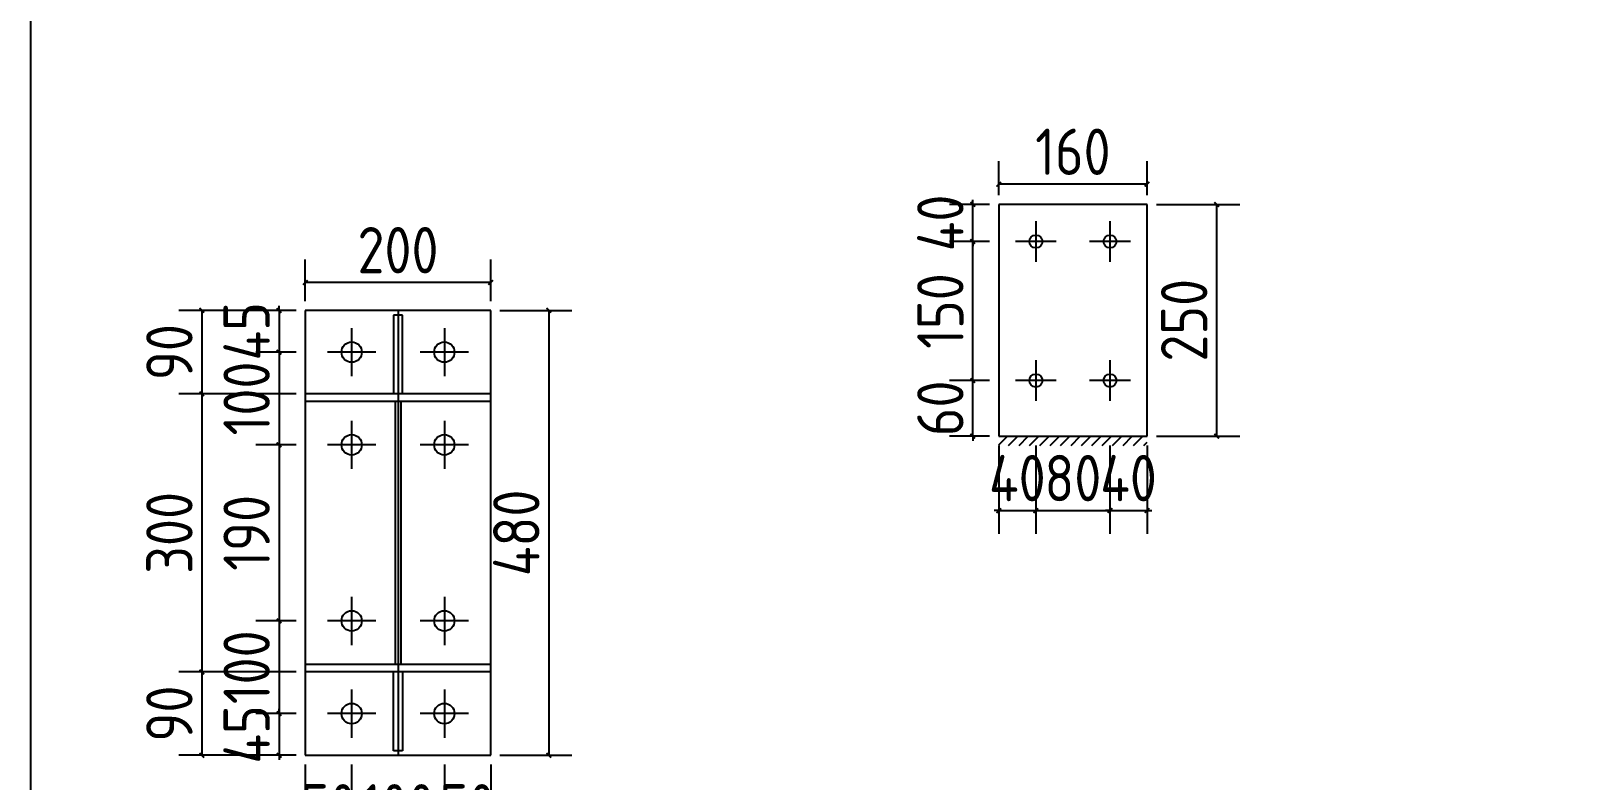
# Model space of a CAD drawing. Extents: x 533809 to 747315, y -17138 to 180511.
# Drawn here: x 664149 to 667465, y 123362 to 124980 of the extents above; entities that cross this region are included whole.
import ezdxf

# ---------------------------------------------------------------- set-up
doc = ezdxf.new("R2010")
doc.units = 0
doc.header["$LTSCALE"] = 1000
doc.header["$MEASUREMENT"] = 0
doc.layers.add('AXIS', color=3, linetype='Continuous')
doc.styles.get("Standard").update_dxf_attribs({"font": 'gbenor.shx', "bigfont": 'gbcbig.shx'})
doc.dimstyles.get("Standard").update_dxf_attribs({"dimscale": 100, "dimtxt": 3.5, "dimasz": 1, "dimexe": 2.5, "dimexo": 3, "dimgap": 1.5, "dimtad": 1, "dimdec": 0, "dimzin": 0, "dimdsep": 46, "dimtxsty": 'Standard', "dimblk": 'ARCHTICK', "dimcen": 0.09, "dimadec": 0, "dimazin": 0, "dimtfac": 1, "dimtdec": 0, "dimtix": 1, "dimtmove": 2, "dimatfit": 3, "dimfxl": 1, "dimtolj": 1, "dimtzin": 0, "dimarcsym": 0})

# ---------------------------------------------------------------- blocks, each defined once
blk = doc.blocks.new('_ArchTick')
at = {"color": 0, "linetype": 'ByBlock', "const_width": 0.4}
blk.add_lwpolyline([(-0.5, -0.5), (0.5, 0.5)], dxfattribs=at)
blk = doc.blocks.new('*D1221')
at = {"layer": 'AXIS', "color": 3, "lineweight": -2}
for p, q in [((666344.1, 125462), (666314.1, 125161.8)), ((666324, 125261.3), (670777.2, 124816)), ((670797.3, 125016.7), (670767.3, 124716.5))]:
    blk.add_line(p, q, dxfattribs=at)
at = {"layer": 'Defpoints', "color": 0}
for p in [(666354, 125561.5), (670807.2, 125116.2), (670777.2, 124816)]:
    blk.add_point(p, dxfattribs=at)
at = {"layer": 'AXIS', "color": 3, "lineweight": -2, "xscale": 50, "yscale": 50, "zscale": 50}
for p, rotation in [((666324, 125261.3), 174.2894068624242), ((670777.2, 124816), 354.2894068624242)]:
    blk.add_blockref('_ArchTick', p, dxfattribs=dict(at, rotation=rotation))
at = {"layer": 'AXIS', "color": 0, "insert": (668568.5, 125217.7), "char_height": 150, "attachment_point": 5, "rotation": 354.2894}
blk.add_mtext('\\A1;右下翼板 4475', dxfattribs=at)
blk = doc.blocks.new('*D1224')
at = {"color": 3, "lineweight": -2}
for p, q in [((664685, 124376.1), (664685, 124386.1)), ((664721.7, 124376.1), (664635, 124376.1)), ((664685, 124376.1), (664685, 124286.1)), ((664721.7, 124286.1), (664635, 124286.1)), ((664685, 124286.1), (664685, 124276.1))]:
    blk.add_line(p, q, dxfattribs=at)
at = {"layer": 'Defpoints', "color": 0}
for p in [(664741.7, 124376.1), (664685, 124286.1), (664741.7, 124286.1)]:
    blk.add_point(p, dxfattribs=at)
at = {"color": 3, "lineweight": -2, "xscale": 10, "yscale": 10, "zscale": 10}
for p, rotation in [((664685, 124376.1), 270), ((664685, 124286.1), 90)]:
    blk.add_blockref('_ArchTick', p, dxfattribs=dict(at, rotation=rotation))
at = {"color": 0, "insert": (664615, 124331.1), "char_height": 100, "attachment_point": 5, "rotation": 90}
blk.add_mtext('\\A1;45', dxfattribs=at)
blk = doc.blocks.new('*D1196')
at = {"color": 3, "lineweight": -2}
for p, q in [((664721.7, 124286.1), (664635, 124286.1)), ((664685, 124286.1), (664685, 124086.1)), ((664721.7, 124086.1), (664635, 124086.1))]:
    blk.add_line(p, q, dxfattribs=at)
at = {"layer": 'Defpoints', "color": 0}
for p in [(664741.7, 124286.1), (664685, 124086.1), (664741.7, 124086.1)]:
    blk.add_point(p, dxfattribs=at)
at = {"color": 3, "lineweight": -2, "xscale": 10, "yscale": 10, "zscale": 10}
for p, rotation in [((664685, 124286.1), 90), ((664685, 124086.1), 270)]:
    blk.add_blockref('_ArchTick', p, dxfattribs=dict(at, rotation=rotation))
at = {"color": 0, "insert": (664615, 124186.1), "char_height": 100, "attachment_point": 5, "rotation": 90}
blk.add_mtext('\\A1;100', dxfattribs=at)
blk = doc.blocks.new('*D1197')
at = {"color": 3, "lineweight": -2}
for p, q in [((664721.7, 124086.1), (664635, 124086.1)), ((664685, 124086.1), (664685, 123706.1)), ((664721.7, 123706.1), (664635, 123706.1))]:
    blk.add_line(p, q, dxfattribs=at)
at = {"layer": 'Defpoints', "color": 0}
for p in [(664741.7, 124086.1), (664685, 123706.1), (664741.7, 123706.1)]:
    blk.add_point(p, dxfattribs=at)
at = {"color": 3, "lineweight": -2, "xscale": 10, "yscale": 10, "zscale": 10}
for p, rotation in [((664685, 124086.1), 90), ((664685, 123706.1), 270)]:
    blk.add_blockref('_ArchTick', p, dxfattribs=dict(at, rotation=rotation))
at = {"color": 0, "insert": (664615, 123896.1), "char_height": 100, "attachment_point": 5, "rotation": 90}
blk.add_mtext('\\A1;190', dxfattribs=at)
blk = doc.blocks.new('*D1198')
at = {"color": 3, "lineweight": -2}
for p, q in [((664721.7, 123706.1), (664635, 123706.1)), ((664685, 123706.1), (664685, 123506.1)), ((664721.7, 123506.1), (664635, 123506.1))]:
    blk.add_line(p, q, dxfattribs=at)
at = {"layer": 'Defpoints', "color": 0}
for p in [(664741.7, 123706.1), (664685, 123506.1), (664741.7, 123506.1)]:
    blk.add_point(p, dxfattribs=at)
at = {"color": 3, "lineweight": -2, "xscale": 10, "yscale": 10, "zscale": 10}
for p, rotation in [((664685, 123706.1), 90), ((664685, 123506.1), 270)]:
    blk.add_blockref('_ArchTick', p, dxfattribs=dict(at, rotation=rotation))
at = {"color": 0, "insert": (664615, 123606.1), "char_height": 100, "attachment_point": 5, "rotation": 90}
blk.add_mtext('\\A1;100', dxfattribs=at)
blk = doc.blocks.new('*D1225')
at = {"color": 3, "lineweight": -2}
for p, q in [((664721.7, 123506.1), (664635, 123506.1)), ((664685, 123506.1), (664685, 123516.1)), ((664685, 123506.1), (664685, 123416.1)), ((664721.7, 123416.1), (664635, 123416.1)), ((664685, 123416.1), (664685, 123406.1))]:
    blk.add_line(p, q, dxfattribs=at)
at = {"layer": 'Defpoints', "color": 0}
for p in [(664741.7, 123506.1), (664685, 123416.1), (664741.7, 123416.1)]:
    blk.add_point(p, dxfattribs=at)
at = {"color": 3, "lineweight": -2, "xscale": 10, "yscale": 10, "zscale": 10}
for p, rotation in [((664685, 123506.1), 270), ((664685, 123416.1), 90)]:
    blk.add_blockref('_ArchTick', p, dxfattribs=dict(at, rotation=rotation))
at = {"color": 0, "insert": (664615, 123461.1), "char_height": 100, "attachment_point": 5, "rotation": 90}
blk.add_mtext('\\A1;45', dxfattribs=at)
blk = doc.blocks.new('*D1199')
at = {"color": 3, "lineweight": -2}
for p, q in [((664741.7, 123396.1), (664741.7, 123184)), ((664841.7, 123396.1), (664841.7, 123184)), ((664741.7, 123234), (664731.7, 123234)), ((664741.7, 123234), (664841.7, 123234)), ((664841.7, 123234), (664851.7, 123234))]:
    blk.add_line(p, q, dxfattribs=at)
at = {"layer": 'Defpoints', "color": 0}
for p in [(664741.7, 123416.1), (664841.7, 123416.1), (664841.7, 123234)]:
    blk.add_point(p, dxfattribs=at)
at = {"color": 3, "lineweight": -2, "xscale": 10, "yscale": 10, "zscale": 10}
blk.add_blockref('_ArchTick', (664741.7, 123234), dxfattribs=at)
at = {"color": 3, "lineweight": -2, "xscale": 10, "yscale": 10, "zscale": 10, "rotation": 180}
blk.add_blockref('_ArchTick', (664841.7, 123234), dxfattribs=at)
at = {"color": 0, "insert": (664791.7, 123304), "char_height": 100, "attachment_point": 5}
blk.add_mtext('\\A1;50', dxfattribs=at)
blk = doc.blocks.new('*D1200')
at = {"color": 3, "lineweight": -2}
for p, q in [((664841.7, 123396.1), (664841.7, 123184)), ((665041.7, 123396.1), (665041.7, 123184)), ((664841.7, 123234), (665041.7, 123234))]:
    blk.add_line(p, q, dxfattribs=at)
at = {"layer": 'Defpoints', "color": 0}
for p in [(664841.7, 123416.1), (665041.7, 123416.1), (665041.7, 123234)]:
    blk.add_point(p, dxfattribs=at)
at = {"color": 3, "lineweight": -2, "xscale": 10, "yscale": 10, "zscale": 10, "rotation": 180}
blk.add_blockref('_ArchTick', (664841.7, 123234), dxfattribs=at)
at = {"color": 3, "lineweight": -2, "xscale": 10, "yscale": 10, "zscale": 10}
blk.add_blockref('_ArchTick', (665041.7, 123234), dxfattribs=at)
at = {"color": 0, "insert": (664941.7, 123304), "char_height": 100, "attachment_point": 5}
blk.add_mtext('\\A1;100', dxfattribs=at)
blk = doc.blocks.new('*D1226')
at = {"color": 3, "lineweight": -2}
for p, q in [((665041.7, 123396.1), (665041.7, 123184)), ((665141.7, 123396.1), (665141.7, 123184)), ((665041.7, 123234), (665031.7, 123234)), ((665041.7, 123234), (665141.7, 123234)), ((665141.7, 123234), (665151.7, 123234))]:
    blk.add_line(p, q, dxfattribs=at)
at = {"layer": 'Defpoints', "color": 0}
for p in [(665041.7, 123416.1), (665141.7, 123416.1), (665141.7, 123234)]:
    blk.add_point(p, dxfattribs=at)
at = {"color": 3, "lineweight": -2, "xscale": 10, "yscale": 10, "zscale": 10}
blk.add_blockref('_ArchTick', (665041.7, 123234), dxfattribs=at)
at = {"color": 3, "lineweight": -2, "xscale": 10, "yscale": 10, "zscale": 10, "rotation": 180}
blk.add_blockref('_ArchTick', (665141.7, 123234), dxfattribs=at)
at = {"color": 0, "insert": (665091.7, 123304), "char_height": 100, "attachment_point": 5}
blk.add_mtext('\\A1;50', dxfattribs=at)
blk = doc.blocks.new('*D1227')
at = {"color": 3, "lineweight": -2}
for p, q in [((664721.7, 124376.1), (664468.4, 124376.1)), ((664518.4, 124376.1), (664518.4, 124196.1)), ((664721.7, 124196.1), (664468.4, 124196.1))]:
    blk.add_line(p, q, dxfattribs=at)
at = {"layer": 'Defpoints', "color": 0}
for p in [(664741.7, 124376.1), (664518.4, 124196.1), (664741.7, 124196.1)]:
    blk.add_point(p, dxfattribs=at)
at = {"color": 3, "lineweight": -2, "xscale": 10, "yscale": 10, "zscale": 10}
for p, rotation in [((664518.4, 124376.1), 90), ((664518.4, 124196.1), 270)]:
    blk.add_blockref('_ArchTick', p, dxfattribs=dict(at, rotation=rotation))
at = {"color": 0, "insert": (664448.4, 124286.1), "char_height": 100, "attachment_point": 5, "rotation": 90}
blk.add_mtext('\\A1;90', dxfattribs=at)
blk = doc.blocks.new('*D1228')
at = {"color": 3, "lineweight": -2}
for p, q in [((664721.7, 124196.1), (664468.4, 124196.1)), ((664518.4, 124196.1), (664518.4, 123596.1)), ((664721.7, 123596.1), (664468.4, 123596.1))]:
    blk.add_line(p, q, dxfattribs=at)
at = {"layer": 'Defpoints', "color": 0}
for p in [(664741.7, 124196.1), (664518.4, 123596.1), (664741.7, 123596.1)]:
    blk.add_point(p, dxfattribs=at)
at = {"color": 3, "lineweight": -2, "xscale": 10, "yscale": 10, "zscale": 10}
for p, rotation in [((664518.4, 124196.1), 90), ((664518.4, 123596.1), 270)]:
    blk.add_blockref('_ArchTick', p, dxfattribs=dict(at, rotation=rotation))
at = {"color": 0, "insert": (664448.4, 123896.1), "char_height": 100, "attachment_point": 5, "rotation": 90}
blk.add_mtext('\\A1;300', dxfattribs=at)
blk = doc.blocks.new('*D1229')
at = {"color": 3, "lineweight": -2}
for p, q in [((664721.7, 123596.1), (664468.4, 123596.1)), ((664518.4, 123596.1), (664518.4, 123416.1)), ((664721.7, 123416.1), (664468.4, 123416.1))]:
    blk.add_line(p, q, dxfattribs=at)
at = {"layer": 'Defpoints', "color": 0}
for p in [(664741.7, 123596.1), (664518.4, 123416.1), (664741.7, 123416.1)]:
    blk.add_point(p, dxfattribs=at)
at = {"color": 3, "lineweight": -2, "xscale": 10, "yscale": 10, "zscale": 10}
for p, rotation in [((664518.4, 123596.1), 90), ((664518.4, 123416.1), 270)]:
    blk.add_blockref('_ArchTick', p, dxfattribs=dict(at, rotation=rotation))
at = {"color": 0, "insert": (664448.4, 123506.1), "char_height": 100, "attachment_point": 5, "rotation": 90}
blk.add_mtext('\\A1;90', dxfattribs=at)
blk = doc.blocks.new('*D1230')
at = {"color": 3, "lineweight": -2}
for p, q in [((665161.7, 124376.1), (665317.1, 124376.1)), ((665267.1, 124376.1), (665267.1, 123416.1)), ((665161.7, 123416.1), (665317.1, 123416.1))]:
    blk.add_line(p, q, dxfattribs=at)
at = {"layer": 'Defpoints', "color": 0}
for p in [(665141.7, 124376.1), (665141.7, 123416.1), (665267.1, 123416.1)]:
    blk.add_point(p, dxfattribs=at)
at = {"color": 3, "lineweight": -2, "xscale": 10, "yscale": 10, "zscale": 10}
for p, rotation in [((665267.1, 124376.1), 90), ((665267.1, 123416.1), 270)]:
    blk.add_blockref('_ArchTick', p, dxfattribs=dict(at, rotation=rotation))
at = {"color": 0, "insert": (665197.1, 123896.1), "char_height": 100, "attachment_point": 5, "rotation": 90}
blk.add_mtext('\\A1;480', dxfattribs=at)
blk = doc.blocks.new('*D1231')
at = {"color": 3, "lineweight": -2}
for p, q in [((664741.7, 124396.1), (664741.7, 124486.1)), ((665141.7, 124396.1), (665141.7, 124486.1)), ((665141.7, 124436.1), (664741.7, 124436.1))]:
    blk.add_line(p, q, dxfattribs=at)
at = {"layer": 'Defpoints', "color": 0}
for p in [(664741.7, 124436.1), (664741.7, 124376.1), (665141.7, 124376.1)]:
    blk.add_point(p, dxfattribs=at)
at = {"color": 3, "lineweight": -2, "xscale": 10, "yscale": 10, "zscale": 10, "rotation": 180}
blk.add_blockref('_ArchTick', (664741.7, 124436.1), dxfattribs=at)
at = {"color": 3, "lineweight": -2, "xscale": 10, "yscale": 10, "zscale": 10}
blk.add_blockref('_ArchTick', (665141.7, 124436.1), dxfattribs=at)
at = {"color": 0, "insert": (664941.7, 124506.1), "char_height": 100, "attachment_point": 5}
blk.add_mtext('\\A1;200', dxfattribs=at)
blk = doc.blocks.new('*D1232')
at = {"color": 3, "lineweight": -2}
for p, q in [((666238.2, 124084.8), (666238.2, 123894.2)), ((666318.2, 124084.8), (666318.2, 123894.2)), ((666238.2, 123944.2), (666228.2, 123944.2)), ((666238.2, 123944.2), (666318.2, 123944.2)), ((666318.2, 123944.2), (666328.2, 123944.2))]:
    blk.add_line(p, q, dxfattribs=at)
at = {"layer": 'Defpoints', "color": 0}
for p in [(666238.2, 124104.8), (666318.2, 124104.8), (666318.2, 123944.2)]:
    blk.add_point(p, dxfattribs=at)
at = {"color": 3, "lineweight": -2, "xscale": 10, "yscale": 10, "zscale": 10}
blk.add_blockref('_ArchTick', (666238.2, 123944.2), dxfattribs=at)
at = {"color": 3, "lineweight": -2, "xscale": 10, "yscale": 10, "zscale": 10, "rotation": 180}
blk.add_blockref('_ArchTick', (666318.2, 123944.2), dxfattribs=at)
at = {"color": 0, "insert": (666278.2, 124014.2), "char_height": 100, "attachment_point": 5}
blk.add_mtext('\\A1;40', dxfattribs=at)
blk = doc.blocks.new('*D1201')
at = {"color": 3, "lineweight": -2}
for p, q in [((666318.2, 124084.8), (666318.2, 123894.2)), ((666478.2, 124084.8), (666478.2, 123894.2)), ((666318.2, 123944.2), (666478.2, 123944.2))]:
    blk.add_line(p, q, dxfattribs=at)
at = {"layer": 'Defpoints', "color": 0}
for p in [(666318.2, 124104.8), (666478.2, 124104.8), (666478.2, 123944.2)]:
    blk.add_point(p, dxfattribs=at)
at = {"color": 3, "lineweight": -2, "xscale": 10, "yscale": 10, "zscale": 10, "rotation": 180}
blk.add_blockref('_ArchTick', (666318.2, 123944.2), dxfattribs=at)
at = {"color": 3, "lineweight": -2, "xscale": 10, "yscale": 10, "zscale": 10}
blk.add_blockref('_ArchTick', (666478.2, 123944.2), dxfattribs=at)
at = {"color": 0, "insert": (666398.2, 124014.2), "char_height": 100, "attachment_point": 5}
blk.add_mtext('\\A1;80', dxfattribs=at)
blk = doc.blocks.new('*D1202')
at = {"color": 3, "lineweight": -2}
for p, q in [((666478.2, 124084.8), (666478.2, 123894.2)), ((666558.2, 124084.8), (666558.2, 123894.2)), ((666478.2, 123944.2), (666468.2, 123944.2)), ((666478.2, 123944.2), (666558.2, 123944.2)), ((666558.2, 123944.2), (666568.2, 123944.2))]:
    blk.add_line(p, q, dxfattribs=at)
at = {"layer": 'Defpoints', "color": 0}
for p in [(666478.2, 124104.8), (666558.2, 124104.8), (666558.2, 123944.2)]:
    blk.add_point(p, dxfattribs=at)
at = {"color": 3, "lineweight": -2, "xscale": 10, "yscale": 10, "zscale": 10}
blk.add_blockref('_ArchTick', (666478.2, 123944.2), dxfattribs=at)
at = {"color": 3, "lineweight": -2, "xscale": 10, "yscale": 10, "zscale": 10, "rotation": 180}
blk.add_blockref('_ArchTick', (666558.2, 123944.2), dxfattribs=at)
at = {"color": 0, "insert": (666518.2, 124014.2), "char_height": 100, "attachment_point": 5}
blk.add_mtext('\\A1;40', dxfattribs=at)
blk = doc.blocks.new('*D1203')
at = {"color": 3, "lineweight": -2}
for p, q in [((666218.2, 124224.8), (666132.1, 124224.8)), ((666182.1, 124224.8), (666182.1, 124234.8)), ((666182.1, 124104.8), (666182.1, 124224.8)), ((666218.2, 124104.8), (666132.1, 124104.8)), ((666182.1, 124104.8), (666182.1, 124094.8))]:
    blk.add_line(p, q, dxfattribs=at)
at = {"layer": 'Defpoints', "color": 0}
for p in [(666182.1, 124224.8), (666238.2, 124224.8), (666238.2, 124104.8)]:
    blk.add_point(p, dxfattribs=at)
at = {"color": 3, "lineweight": -2, "xscale": 10, "yscale": 10, "zscale": 10}
for p, rotation in [((666182.1, 124224.8), 270), ((666182.1, 124104.8), 90)]:
    blk.add_blockref('_ArchTick', p, dxfattribs=dict(at, rotation=rotation))
at = {"color": 0, "insert": (666112.1, 124164.8), "char_height": 100, "attachment_point": 5, "rotation": 90}
blk.add_mtext('\\A1;60', dxfattribs=at)
blk = doc.blocks.new('*D1204')
at = {"color": 3, "lineweight": -2}
for p, q in [((666218.2, 124524.8), (666132.1, 124524.8)), ((666182.1, 124224.8), (666182.1, 124524.8)), ((666218.2, 124224.8), (666132.1, 124224.8))]:
    blk.add_line(p, q, dxfattribs=at)
at = {"layer": 'Defpoints', "color": 0}
for p in [(666182.1, 124524.8), (666238.2, 124524.8), (666238.2, 124224.8)]:
    blk.add_point(p, dxfattribs=at)
at = {"color": 3, "lineweight": -2, "xscale": 10, "yscale": 10, "zscale": 10}
for p, rotation in [((666182.1, 124524.8), 90), ((666182.1, 124224.8), 270)]:
    blk.add_blockref('_ArchTick', p, dxfattribs=dict(at, rotation=rotation))
at = {"color": 0, "insert": (666112.1, 124374.8), "char_height": 100, "attachment_point": 5, "rotation": 90}
blk.add_mtext('\\A1;150', dxfattribs=at)
blk = doc.blocks.new('*D1233')
at = {"color": 3, "lineweight": -2}
for p, q in [((666182.1, 124604.8), (666182.1, 124614.8)), ((666218.2, 124604.8), (666132.1, 124604.8)), ((666182.1, 124524.8), (666182.1, 124604.8)), ((666218.2, 124524.8), (666132.1, 124524.8)), ((666182.1, 124524.8), (666182.1, 124514.8))]:
    blk.add_line(p, q, dxfattribs=at)
at = {"layer": 'Defpoints', "color": 0}
for p in [(666182.1, 124604.8), (666238.2, 124604.8), (666238.2, 124524.8)]:
    blk.add_point(p, dxfattribs=at)
at = {"color": 3, "lineweight": -2, "xscale": 10, "yscale": 10, "zscale": 10}
for p, rotation in [((666182.1, 124604.8), 270), ((666182.1, 124524.8), 90)]:
    blk.add_blockref('_ArchTick', p, dxfattribs=dict(at, rotation=rotation))
at = {"color": 0, "insert": (666112.1, 124564.8), "char_height": 100, "attachment_point": 5, "rotation": 90}
blk.add_mtext('\\A1;40', dxfattribs=at)
blk = doc.blocks.new('*D1234')
at = {"color": 3, "lineweight": -2}
for p, q in [((666238.2, 124624.8), (666238.2, 124698.4)), ((666558.2, 124624.8), (666558.2, 124698.4)), ((666558.2, 124648.4), (666238.2, 124648.4))]:
    blk.add_line(p, q, dxfattribs=at)
at = {"layer": 'Defpoints', "color": 0}
for p in [(666238.2, 124648.4), (666238.2, 124604.8), (666558.2, 124604.8)]:
    blk.add_point(p, dxfattribs=at)
at = {"color": 3, "lineweight": -2, "xscale": 10, "yscale": 10, "zscale": 10, "rotation": 180}
blk.add_blockref('_ArchTick', (666238.2, 124648.4), dxfattribs=at)
at = {"color": 3, "lineweight": -2, "xscale": 10, "yscale": 10, "zscale": 10}
blk.add_blockref('_ArchTick', (666558.2, 124648.4), dxfattribs=at)
at = {"color": 0, "insert": (666398.2, 124718.4), "char_height": 100, "attachment_point": 5}
blk.add_mtext('\\A1;160', dxfattribs=at)
blk = doc.blocks.new('*D1205')
at = {"color": 3, "lineweight": -2}
for p, q in [((666578.2, 124604.8), (666758.3, 124604.8)), ((666708.3, 124604.8), (666708.3, 124104.8)), ((666578.2, 124104.8), (666758.3, 124104.8))]:
    blk.add_line(p, q, dxfattribs=at)
at = {"layer": 'Defpoints', "color": 0}
for p in [(666558.2, 124604.8), (666558.2, 124104.8), (666708.3, 124104.8)]:
    blk.add_point(p, dxfattribs=at)
at = {"color": 3, "lineweight": -2, "xscale": 10, "yscale": 10, "zscale": 10}
for p, rotation in [((666708.3, 124604.8), 90), ((666708.3, 124104.8), 270)]:
    blk.add_blockref('_ArchTick', p, dxfattribs=dict(at, rotation=rotation))
at = {"color": 0, "insert": (666638.3, 124354.8), "char_height": 100, "attachment_point": 5, "rotation": 90}
blk.add_mtext('\\A1;250', dxfattribs=at)

msp = doc.modelspace()

# ---------------------------------------------------------------- hatches: boundary and pattern name
h = msp.add_hatch()
h.set_pattern_fill('ANSI31', color=256, scale=10, style=0)
h.set_pattern_definition([(45, (183653.482, -71197.812), (-11.22532015, 11.22532015), [])])
h.paths.add_polyline_path([(666558.2, 124104.8), (666547.9, 124104.8), (666558.2, 124091.5)], flags=17)
h.paths.add_polyline_path([(666547.9, 124104.8), (666238.2, 124104.8), (666238.2, 124084.8), (666558.2, 124084.8), (666558.2, 124091.5)])

# ---------------------------------------------------------------- linework, layer by layer
for p, q in [((666238.2, 124604.8), (666238.2, 124104.8)), ((666558.2, 124604.8), (666238.2, 124604.8)), ((666558.2, 124104.8), (666558.2, 124604.8)), ((666318.2, 124568.8), (666318.2, 124480.8)), ((666478.2, 124568.8), (666478.2, 124480.8)), ((666362.2, 124524.8), (666274.2, 124524.8)), ((666522.2, 124524.8), (666434.2, 124524.8)), ((664741.7, 124376.1), (664741.7, 123416.1)), ((665141.7, 124376.1), (664741.7, 124376.1)), ((665141.7, 123416.1), (665141.7, 124376.1)), ((664841.7, 124338.1), (664841.7, 124234.1)), ((665041.7, 124338.1), (665041.7, 124234.1)), ((664893.7, 124286.1), (664789.7, 124286.1)), ((665093.7, 124286.1), (664989.7, 124286.1)), ((666318.2, 124268.8), (666318.2, 124180.8)), ((666478.2, 124268.8), (666478.2, 124180.8)), ((666362.2, 124224.8), (666274.2, 124224.8)), ((666522.2, 124224.8), (666434.2, 124224.8)), ((664741.7, 124196.1), (664741.7, 124180.1)), ((664841.7, 124138.1), (664841.7, 124034.1)), ((665041.7, 124138.1), (665041.7, 124034.1)), ((664893.7, 124086.1), (664789.7, 124086.1)), ((665093.7, 124086.1), (664989.7, 124086.1)), ((666238.2, 124104.8), (666558.2, 124104.8)), ((664841.7, 123758.1), (664841.7, 123654.1)), ((665041.7, 123758.1), (665041.7, 123654.1)), ((664893.7, 123706.1), (664789.7, 123706.1)), ((665093.7, 123706.1), (664989.7, 123706.1)), ((664841.7, 123558.1), (664841.7, 123454.1)), ((665041.7, 123558.1), (665041.7, 123454.1)), ((664893.7, 123506.1), (664789.7, 123506.1)), ((665093.7, 123506.1), (664989.7, 123506.1)), ((664741.7, 123416.1), (665141.7, 123416.1))]:
    msp.add_line(p, q)
at = {"color": 2}
for p, q in [((664951.7, 124366.1), (664931.7, 124366.1)), ((664931.7, 124366.1), (664931.7, 124196.1)), ((664951.7, 124196.1), (664951.7, 124366.1)), ((664931.7, 123426.1), (664931.7, 123596.1)), ((664951.7, 123596.1), (664951.7, 123426.1)), ((664951.7, 123426.1), (664931.7, 123426.1))]:
    msp.add_line(p, q, dxfattribs=at)
at = {"color": 1}
msp.add_line((664941.7, 124376.1), (664941.7, 123416.1), dxfattribs=at)
at = {"color": 4}
for p, q in [((665141.7, 124196.1), (664741.7, 124196.1)), ((664741.7, 124180.1), (665141.7, 124180.1)), ((664935.7, 124180.1), (664935.7, 123612.1)), ((664947.7, 124180.1), (664947.7, 123612.1)), ((665141.7, 123612.1), (664741.7, 123612.1)), ((665141.7, 123596.1), (664741.7, 123596.1))]:
    msp.add_line(p, q, dxfattribs=at)
msp.add_lwpolyline([(664149.1, 129862.3), (676029.1, 129862.3), (676029.1, 121462.3), (664149.1, 121462.3)], close=True)
for centre, radius in [((666318.2, 124524.8), 14), ((666478.2, 124524.8), 14), ((664841.7, 124286.1), 22), ((665041.7, 124286.1), 22), ((666318.2, 124224.8), 14), ((666478.2, 124224.8), 14), ((664841.7, 124086.1), 22), ((665041.7, 124086.1), 22), ((664841.7, 123706.1), 22), ((665041.7, 123706.1), 22), ((664841.7, 123506.1), 22), ((665041.7, 123506.1), 22)]:
    msp.add_circle(centre, radius)

# ---------------------------------------------------------------- dimensions: what is measured, and where the dimension line sits
for p1, p2, distance, picture, middle in [((666558.2, 124604.8), (666238.2, 124604.8), -43.6, '*D1234', (666398.2, 124718.4)), ((666558.2, 124604.8), (666558.2, 124104.8), 150, '*D1205', (666638.3, 124354.8)), ((665141.7, 124376.1), (664741.7, 124376.1), -60.1, '*D1231', (664941.7, 124506.1)), ((665141.7, 124376.1), (665141.7, 123416.1), 125.4, '*D1230', (665197.1, 123896.1))]:
    dim = msp.add_aligned_dim(p1=p1, p2=p2, distance=distance, dimstyle='Standard', override={"dimtxt": 1, "dimasz": 0.1, "dimexe": 0.5, "dimexo": 0.2, "dimgap": 0.2, "dimlfac": 0.5, "dimclrd": 3, "dimclre": 3})
    dim.commit()
    dim.dimension.update_dxf_attribs({"geometry": picture, "text_midpoint": middle})
for base, p1, p2, picture, middle in [((666182.1, 124604.8), (666238.2, 124524.8), (666238.2, 124604.8), '*D1233', (666112.1, 124564.8)), ((666182.1, 124524.8), (666238.2, 124224.8), (666238.2, 124524.8), '*D1204', (666112.1, 124374.8)), ((664518.4, 124196.1), (664741.7, 124376.1), (664741.7, 124196.1), '*D1227', (664448.4, 124286.1)), ((664685, 124286.1), (664741.7, 124376.1), (664741.7, 124286.1), '*D1224', (664615, 124331.1)), ((664685, 124086.1), (664741.7, 124286.1), (664741.7, 124086.1), '*D1196', (664615, 124186.1)), ((666182.1, 124224.8), (666238.2, 124104.8), (666238.2, 124224.8), '*D1203', (666112.1, 124164.8)), ((664518.4, 123596.1), (664741.7, 124196.1), (664741.7, 123596.1), '*D1228', (664448.4, 123896.1)), ((664685, 123706.1), (664741.7, 124086.1), (664741.7, 123706.1), '*D1197', (664615, 123896.1)), ((664685, 123506.1), (664741.7, 123706.1), (664741.7, 123506.1), '*D1198', (664615, 123606.1)), ((664518.4, 123416.1), (664741.7, 123596.1), (664741.7, 123416.1), '*D1229', (664448.4, 123506.1)), ((664685, 123416.1), (664741.7, 123506.1), (664741.7, 123416.1), '*D1225', (664615, 123461.1))]:
    dim = msp.add_linear_dim(base=base, p1=p1, p2=p2, angle=90, dimstyle='Standard', override={"dimtxt": 1, "dimasz": 0.1, "dimexe": 0.5, "dimexo": 0.2, "dimgap": 0.2, "dimlfac": 0.5, "dimclrd": 3, "dimclre": 3})
    dim.commit()
    dim.dimension.update_dxf_attribs({"geometry": picture, "text_midpoint": middle})
for base, p1, p2, picture, middle in [((666318.2, 123944.2), (666238.2, 124104.8), (666318.2, 124104.8), '*D1232', (666278.2, 124014.2)), ((666478.2, 123944.2), (666318.2, 124104.8), (666478.2, 124104.8), '*D1201', (666398.2, 124014.2)), ((666558.2, 123944.2), (666478.2, 124104.8), (666558.2, 124104.8), '*D1202', (666518.2, 124014.2)), ((664841.7, 123234), (664741.7, 123416.1), (664841.7, 123416.1), '*D1199', (664791.7, 123304)), ((665041.7, 123234), (664841.7, 123416.1), (665041.7, 123416.1), '*D1200', (664941.7, 123304)), ((665141.7, 123234), (665041.7, 123416.1), (665141.7, 123416.1), '*D1226', (665091.7, 123304))]:
    dim = msp.add_linear_dim(base=base, p1=p1, p2=p2, dimstyle='Standard', override={"dimtxt": 1, "dimasz": 0.1, "dimexe": 0.5, "dimexo": 0.2, "dimgap": 0.2, "dimlfac": 0.5, "dimclrd": 3, "dimclre": 3})
    dim.commit()
    dim.dimension.update_dxf_attribs({"geometry": picture, "text_midpoint": middle})
at = {"layer": 'AXIS', "color": 0}
dim = msp.add_linear_dim(base=(670777.2, 124816), p1=(666354, 125561.5), p2=(670807.2, 125116.2), angle=174.2894, text='右下翼板 4475', dimstyle='Standard', override={"dimtxt": 1.5, "dimasz": 0.5, "dimexe": 1, "dimexo": 1, "dimgap": 1, "dimclrd": 3, "dimclre": 3}, dxfattribs=at)
dim.commit()
dim.dimension.update_dxf_attribs({"geometry": '*D1221', "text_midpoint": (668568.5, 125217.7)})

doc.saveas('drawing.dxf')
